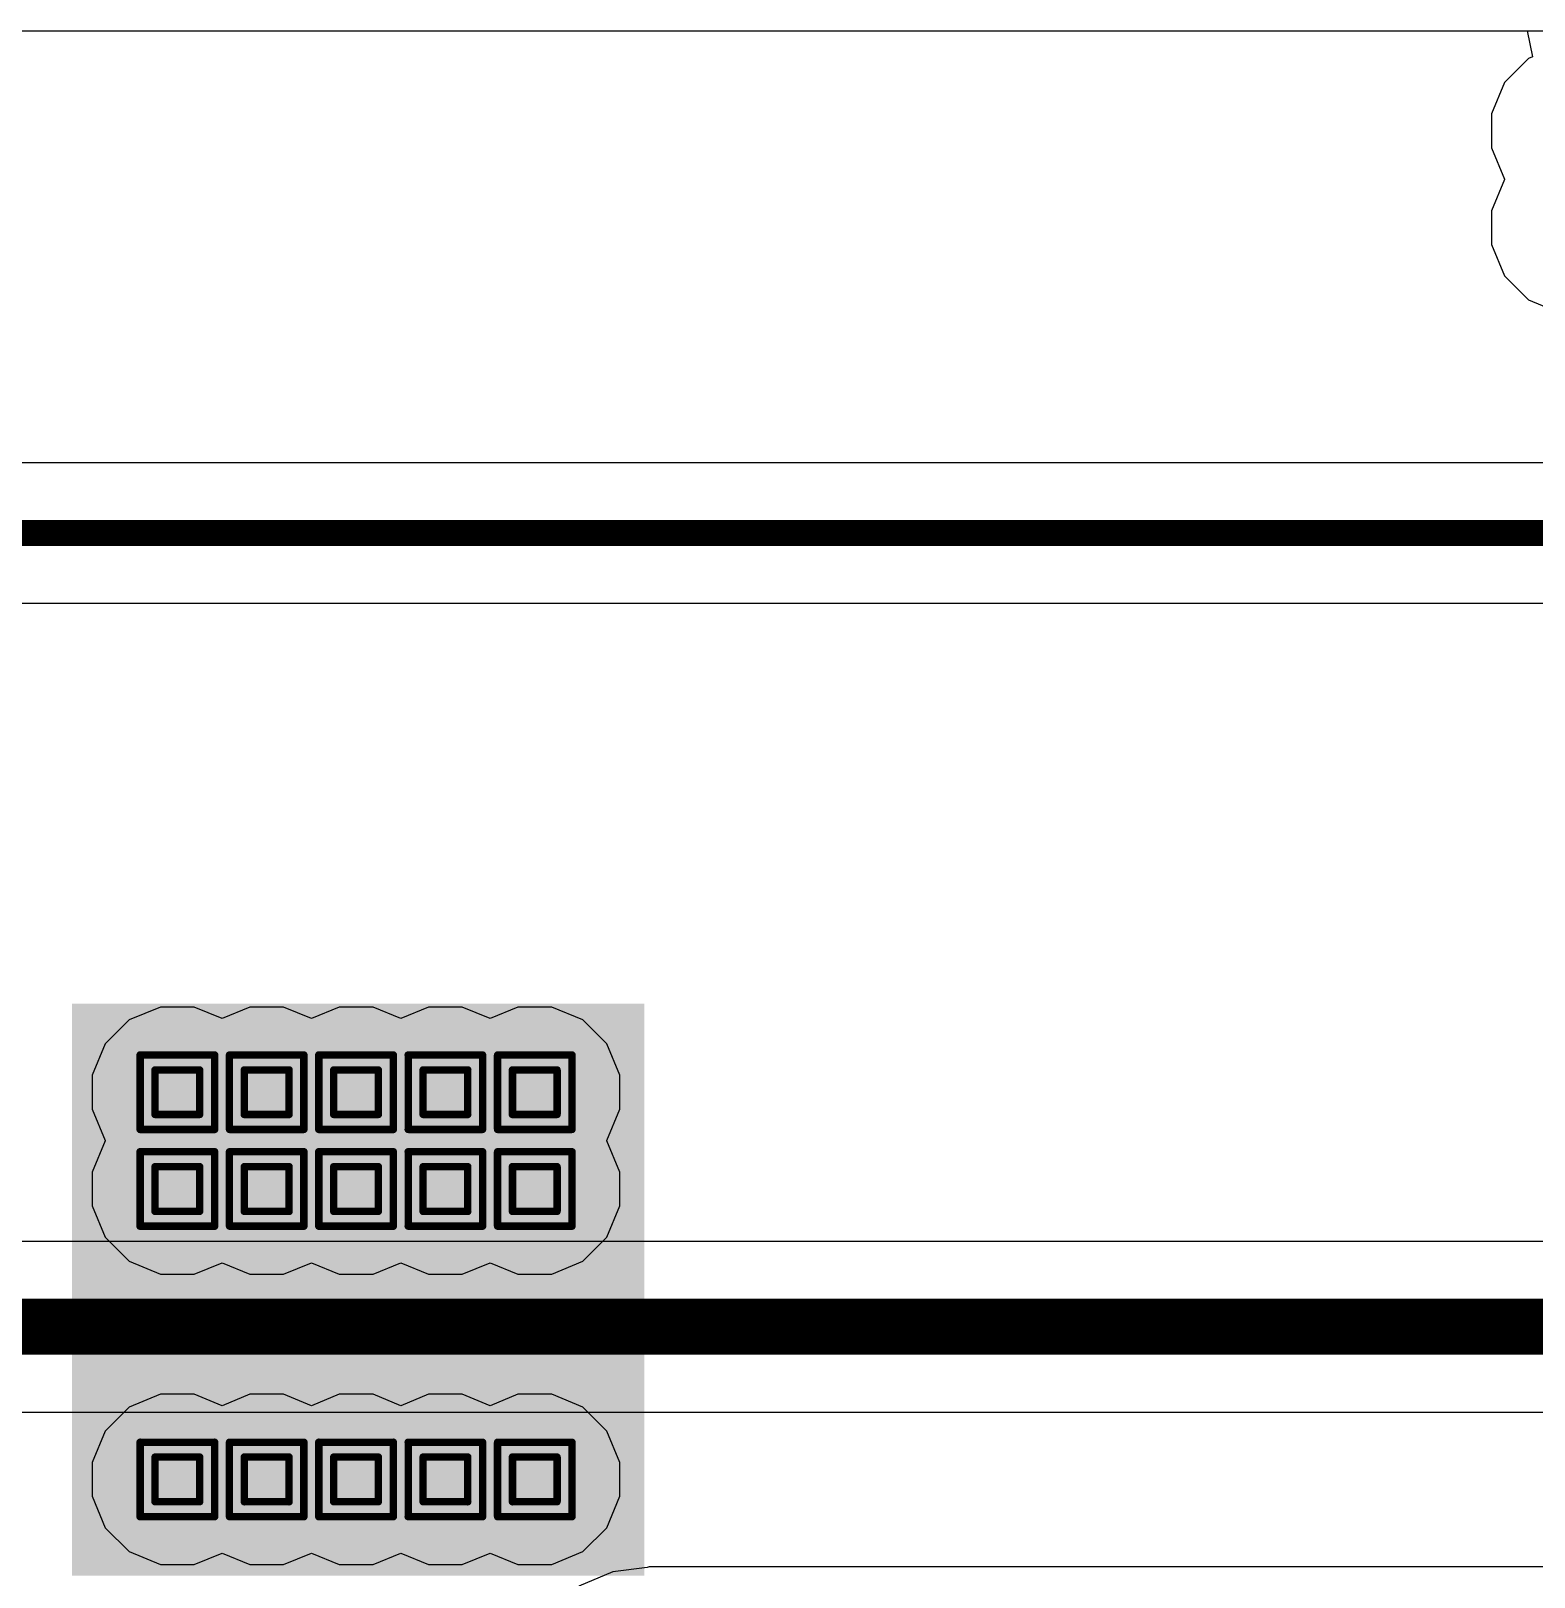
# Model space of a CAD drawing. Header units: inches. Extents: x -18 to 5357, y -8 to 5291.
# Drawn here: x 17.42 to 27.67, y 65.06 to 75.61 of the extents above; entities that cross this region are included whole.
import ezdxf

# ---------------------------------------------------------------- set-up
doc = ezdxf.new("R2010")
doc.units = ezdxf.units.IN
for name, color, linetype in [('Bottom Layer', 5, 'Continuous'), ('Drill Drawing', 1, 'Continuous'), ('Ground', 16, 'Continuous'), ('Power', 76, 'Continuous'), ('Top Layer', 1, 'Continuous'), ('Top Paste', 8, 'Continuous'), ('Top Solder', 216, 'Continuous'), ('Via Holes', 16, 'Continuous')]:
    doc.layers.add(name, color=color, linetype=linetype)

# ---------------------------------------------------------------- blocks, each defined once
blk = doc.blocks.new('41_SMD_M______19')
at = {"layer": 'Top Layer'}
blk.add_hatch(color=1, dxfattribs=at).paths.add_polyline_path([(-3.35, 3.11), (0.35, 3.11), (0.35, -0.59), (-3.35, -0.59)])
at = {"layer": 'Top Paste'}
blk.add_hatch(color=8, dxfattribs=at).paths.add_polyline_path([(-3.35, 3.11), (0.35, 3.11), (0.35, -0.59), (-3.35, -0.59)])
at = {"layer": 'Top Solder'}
blk.add_hatch(color=216, dxfattribs=at).paths.add_polyline_path([(-3.452, 3.212), (0.452, 3.212), (0.452, -0.692), (-3.452, -0.692)])

msp = doc.modelspace()

# ---------------------------------------------------------------- hatches: boundary and pattern name
at = {"layer": 'Bottom Layer'}
h = msp.add_hatch(color=5, dxfattribs=at)
edge = h.paths.add_edge_path()
edge.add_arc((18.419, 68.371), 0.2, 0, 360)
h = msp.add_hatch(color=5, dxfattribs=at)
edge = h.paths.add_edge_path()
edge.add_arc((19.028, 68.371), 0.2, 0, 360)
h = msp.add_hatch(color=5, dxfattribs=at)
edge = h.paths.add_edge_path()
edge.add_arc((19.638, 68.371), 0.2, 0, 360)
h = msp.add_hatch(color=5, dxfattribs=at)
edge = h.paths.add_edge_path()
edge.add_arc((20.248, 68.371), 0.2, 0, 360)
h = msp.add_hatch(color=5, dxfattribs=at)
edge = h.paths.add_edge_path()
edge.add_arc((20.857, 68.371), 0.2, 0, 360)
h = msp.add_hatch(color=5, dxfattribs=at)
edge = h.paths.add_edge_path()
edge.add_arc((18.419, 67.711), 0.2, 0, 360)
h = msp.add_hatch(color=5, dxfattribs=at)
edge = h.paths.add_edge_path()
edge.add_arc((19.028, 67.711), 0.2, 0, 360)
h = msp.add_hatch(color=5, dxfattribs=at)
edge = h.paths.add_edge_path()
edge.add_arc((19.638, 67.711), 0.2, 0, 360)
h = msp.add_hatch(color=5, dxfattribs=at)
edge = h.paths.add_edge_path()
edge.add_arc((20.248, 67.711), 0.2, 0, 360)
h = msp.add_hatch(color=5, dxfattribs=at)
edge = h.paths.add_edge_path()
edge.add_arc((20.857, 67.711), 0.2, 0, 360)
h = msp.add_hatch(color=5, dxfattribs=at)
edge = h.paths.add_edge_path()
edge.add_arc((18.419, 65.729), 0.2, 0, 360)
h = msp.add_hatch(color=5, dxfattribs=at)
edge = h.paths.add_edge_path()
edge.add_arc((19.028, 65.729), 0.2, 0, 360)
h = msp.add_hatch(color=5, dxfattribs=at)
edge = h.paths.add_edge_path()
edge.add_arc((19.638, 65.729), 0.2, 0, 360)
h = msp.add_hatch(color=5, dxfattribs=at)
edge = h.paths.add_edge_path()
edge.add_arc((20.248, 65.729), 0.2, 0, 360)
h = msp.add_hatch(color=5, dxfattribs=at)
edge = h.paths.add_edge_path()
edge.add_arc((20.857, 65.729), 0.2, 0, 360)
at = {"layer": 'Ground'}
h = msp.add_hatch(color=16, dxfattribs=at)
edge = h.paths.add_edge_path()
edge.add_arc((18.419, 68.371), 0.2, 0, 360)
h = msp.add_hatch(color=16, dxfattribs=at)
edge = h.paths.add_edge_path()
edge.add_arc((19.028, 68.371), 0.2, 0, 360)
h = msp.add_hatch(color=16, dxfattribs=at)
edge = h.paths.add_edge_path()
edge.add_arc((19.638, 68.371), 0.2, 0, 360)
h = msp.add_hatch(color=16, dxfattribs=at)
edge = h.paths.add_edge_path()
edge.add_arc((20.248, 68.371), 0.2, 0, 360)
h = msp.add_hatch(color=16, dxfattribs=at)
edge = h.paths.add_edge_path()
edge.add_arc((20.857, 68.371), 0.2, 0, 360)
h = msp.add_hatch(color=16, dxfattribs=at)
edge = h.paths.add_edge_path()
edge.add_arc((18.419, 67.711), 0.2, 0, 360)
h = msp.add_hatch(color=16, dxfattribs=at)
edge = h.paths.add_edge_path()
edge.add_arc((19.028, 67.711), 0.2, 0, 360)
h = msp.add_hatch(color=16, dxfattribs=at)
edge = h.paths.add_edge_path()
edge.add_arc((19.638, 67.711), 0.2, 0, 360)
h = msp.add_hatch(color=16, dxfattribs=at)
edge = h.paths.add_edge_path()
edge.add_arc((20.248, 67.711), 0.2, 0, 360)
h = msp.add_hatch(color=16, dxfattribs=at)
edge = h.paths.add_edge_path()
edge.add_arc((20.857, 67.711), 0.2, 0, 360)
h = msp.add_hatch(color=16, dxfattribs=at)
edge = h.paths.add_edge_path()
edge.add_arc((18.419, 65.729), 0.2, 0, 360)
h = msp.add_hatch(color=16, dxfattribs=at)
edge = h.paths.add_edge_path()
edge.add_arc((19.028, 65.729), 0.2, 0, 360)
h = msp.add_hatch(color=16, dxfattribs=at)
edge = h.paths.add_edge_path()
edge.add_arc((19.638, 65.729), 0.2, 0, 360)
h = msp.add_hatch(color=16, dxfattribs=at)
edge = h.paths.add_edge_path()
edge.add_arc((20.248, 65.729), 0.2, 0, 360)
h = msp.add_hatch(color=16, dxfattribs=at)
edge = h.paths.add_edge_path()
edge.add_arc((20.857, 65.729), 0.2, 0, 360)
at = {"layer": 'Power'}
h = msp.add_hatch(color=76, dxfattribs=at)
edge = h.paths.add_edge_path()
edge.add_arc((18.419, 68.371), 0.2, 0, 360)
h = msp.add_hatch(color=76, dxfattribs=at)
edge = h.paths.add_edge_path()
edge.add_arc((19.028, 68.371), 0.2, 0, 360)
h = msp.add_hatch(color=76, dxfattribs=at)
edge = h.paths.add_edge_path()
edge.add_arc((19.638, 68.371), 0.2, 0, 360)
h = msp.add_hatch(color=76, dxfattribs=at)
edge = h.paths.add_edge_path()
edge.add_arc((20.248, 68.371), 0.2, 0, 360)
h = msp.add_hatch(color=76, dxfattribs=at)
edge = h.paths.add_edge_path()
edge.add_arc((20.857, 68.371), 0.2, 0, 360)
h = msp.add_hatch(color=76, dxfattribs=at)
edge = h.paths.add_edge_path()
edge.add_arc((18.419, 67.711), 0.2, 0, 360)
h = msp.add_hatch(color=76, dxfattribs=at)
edge = h.paths.add_edge_path()
edge.add_arc((19.028, 67.711), 0.2, 0, 360)
h = msp.add_hatch(color=76, dxfattribs=at)
edge = h.paths.add_edge_path()
edge.add_arc((19.638, 67.711), 0.2, 0, 360)
h = msp.add_hatch(color=76, dxfattribs=at)
edge = h.paths.add_edge_path()
edge.add_arc((20.248, 67.711), 0.2, 0, 360)
h = msp.add_hatch(color=76, dxfattribs=at)
edge = h.paths.add_edge_path()
edge.add_arc((20.857, 67.711), 0.2, 0, 360)
h = msp.add_hatch(color=76, dxfattribs=at)
edge = h.paths.add_edge_path()
edge.add_arc((18.419, 65.729), 0.2, 0, 360)
h = msp.add_hatch(color=76, dxfattribs=at)
edge = h.paths.add_edge_path()
edge.add_arc((19.028, 65.729), 0.2, 0, 360)
h = msp.add_hatch(color=76, dxfattribs=at)
edge = h.paths.add_edge_path()
edge.add_arc((19.638, 65.729), 0.2, 0, 360)
h = msp.add_hatch(color=76, dxfattribs=at)
edge = h.paths.add_edge_path()
edge.add_arc((20.248, 65.729), 0.2, 0, 360)
h = msp.add_hatch(color=76, dxfattribs=at)
edge = h.paths.add_edge_path()
edge.add_arc((20.857, 65.729), 0.2, 0, 360)
at = {"layer": 'Top Layer'}
h = msp.add_hatch(color=1, dxfattribs=at)
edge = h.paths.add_edge_path()
edge.add_arc((18.419, 68.371), 0.2, 0, 360)
h = msp.add_hatch(color=1, dxfattribs=at)
edge = h.paths.add_edge_path()
edge.add_arc((19.028, 68.371), 0.2, 0, 360)
h = msp.add_hatch(color=1, dxfattribs=at)
edge = h.paths.add_edge_path()
edge.add_arc((19.638, 68.371), 0.2, 0, 360)
h = msp.add_hatch(color=1, dxfattribs=at)
edge = h.paths.add_edge_path()
edge.add_arc((20.248, 68.371), 0.2, 0, 360)
h = msp.add_hatch(color=1, dxfattribs=at)
edge = h.paths.add_edge_path()
edge.add_arc((20.857, 68.371), 0.2, 0, 360)
h = msp.add_hatch(color=1, dxfattribs=at)
edge = h.paths.add_edge_path()
edge.add_arc((18.419, 67.711), 0.2, 0, 360)
h = msp.add_hatch(color=1, dxfattribs=at)
edge = h.paths.add_edge_path()
edge.add_arc((19.028, 67.711), 0.2, 0, 360)
h = msp.add_hatch(color=1, dxfattribs=at)
edge = h.paths.add_edge_path()
edge.add_arc((19.638, 67.711), 0.2, 0, 360)
h = msp.add_hatch(color=1, dxfattribs=at)
edge = h.paths.add_edge_path()
edge.add_arc((20.248, 67.711), 0.2, 0, 360)
h = msp.add_hatch(color=1, dxfattribs=at)
edge = h.paths.add_edge_path()
edge.add_arc((20.857, 67.711), 0.2, 0, 360)
h = msp.add_hatch(color=1, dxfattribs=at)
edge = h.paths.add_edge_path()
edge.add_arc((18.419, 65.729), 0.2, 0, 360)
h = msp.add_hatch(color=1, dxfattribs=at)
edge = h.paths.add_edge_path()
edge.add_arc((19.028, 65.729), 0.2, 0, 360)
h = msp.add_hatch(color=1, dxfattribs=at)
edge = h.paths.add_edge_path()
edge.add_arc((19.638, 65.729), 0.2, 0, 360)
h = msp.add_hatch(color=1, dxfattribs=at)
edge = h.paths.add_edge_path()
edge.add_arc((20.248, 65.729), 0.2, 0, 360)
h = msp.add_hatch(color=1, dxfattribs=at)
edge = h.paths.add_edge_path()
edge.add_arc((20.857, 65.729), 0.2, 0, 360)
at = {"layer": 'Via Holes'}
h = msp.add_hatch(color=7, dxfattribs=at)
edge = h.paths.add_edge_path()
edge.add_arc((18.419, 68.371), 0.1, 0, 360)
h = msp.add_hatch(color=7, dxfattribs=at)
edge = h.paths.add_edge_path()
edge.add_arc((19.028, 68.371), 0.1, 0, 360)
h = msp.add_hatch(color=7, dxfattribs=at)
edge = h.paths.add_edge_path()
edge.add_arc((19.638, 68.371), 0.1, 0, 360)
h = msp.add_hatch(color=7, dxfattribs=at)
edge = h.paths.add_edge_path()
edge.add_arc((20.248, 68.371), 0.1, 0, 360)
h = msp.add_hatch(color=7, dxfattribs=at)
edge = h.paths.add_edge_path()
edge.add_arc((20.857, 68.371), 0.1, 0, 360)
h = msp.add_hatch(color=7, dxfattribs=at)
edge = h.paths.add_edge_path()
edge.add_arc((18.419, 67.711), 0.1, 0, 360)
h = msp.add_hatch(color=7, dxfattribs=at)
edge = h.paths.add_edge_path()
edge.add_arc((19.028, 67.711), 0.1, 0, 360)
h = msp.add_hatch(color=7, dxfattribs=at)
edge = h.paths.add_edge_path()
edge.add_arc((19.638, 67.711), 0.1, 0, 360)
h = msp.add_hatch(color=7, dxfattribs=at)
edge = h.paths.add_edge_path()
edge.add_arc((20.248, 67.711), 0.1, 0, 360)
h = msp.add_hatch(color=7, dxfattribs=at)
edge = h.paths.add_edge_path()
edge.add_arc((20.857, 67.711), 0.1, 0, 360)
h = msp.add_hatch(color=7, dxfattribs=at)
edge = h.paths.add_edge_path()
edge.add_arc((18.419, 65.729), 0.1, 0, 360)
h = msp.add_hatch(color=7, dxfattribs=at)
edge = h.paths.add_edge_path()
edge.add_arc((19.028, 65.729), 0.1, 0, 360)
h = msp.add_hatch(color=7, dxfattribs=at)
edge = h.paths.add_edge_path()
edge.add_arc((19.638, 65.729), 0.1, 0, 360)
h = msp.add_hatch(color=7, dxfattribs=at)
edge = h.paths.add_edge_path()
edge.add_arc((20.248, 65.729), 0.1, 0, 360)
h = msp.add_hatch(color=7, dxfattribs=at)
edge = h.paths.add_edge_path()
edge.add_arc((20.857, 65.729), 0.1, 0, 360)

# ---------------------------------------------------------------- linework, layer by layer
at = {"layer": 'Bottom Layer'}
for p, q in [((-1.672, 75.612), (43.672, 75.612)), ((33.709, 72.666), (13.906, 72.666)), ((13.906, 71.708), (33.709, 71.708)), ((33.572, 67.353), (2.201, 67.353)), ((2.201, 66.188), (42.624, 66.188)), ((21.39, 65.098), (21.159, 65.002)), ((21.623, 65.129), (21.39, 65.098)), ((21.638, 65.132), (21.623, 65.129)), ((41.332, 65.132), (21.638, 65.132))]:
    msp.add_line(p, q, dxfattribs=at)
for points in [[(13.564, 72.187, 0.178, 0.178, 0), (33.709, 72.187, 0.178, 0.178, 0)], [(2.201, 66.771, 0.381, 0.381, 0), (42.624, 66.771, 0.381, 0.381, 0)]]:
    msp.add_lwpolyline(points, format="xyseb", dxfattribs=at)
at = {"layer": 'Drill Drawing'}
for points in [[(18.165, 68.625, 0.0508, 0.0508, 0), (18.673, 68.625, 0.0508, 0.0508, 0)], [(18.165, 68.117, 0.0508, 0.0508, 0), (18.165, 68.625, 0.0508, 0.0508, 0)], [(18.673, 68.117, 0.0508, 0.0508, 0), (18.673, 68.625, 0.0508, 0.0508, 0)], [(18.774, 68.625, 0.0508, 0.0508, 0), (19.282, 68.625, 0.0508, 0.0508, 0)], [(18.774, 68.117, 0.0508, 0.0508, 0), (18.774, 68.625, 0.0508, 0.0508, 0)], [(19.282, 68.117, 0.0508, 0.0508, 0), (19.282, 68.625, 0.0508, 0.0508, 0)], [(19.384, 68.625, 0.0508, 0.0508, 0), (19.892, 68.625, 0.0508, 0.0508, 0)], [(19.384, 68.117, 0.0508, 0.0508, 0), (19.384, 68.625, 0.0508, 0.0508, 0)], [(19.892, 68.117, 0.0508, 0.0508, 0), (19.892, 68.625, 0.0508, 0.0508, 0)], [(19.994, 68.625, 0.0508, 0.0508, 0), (20.502, 68.625, 0.0508, 0.0508, 0)], [(19.994, 68.117, 0.0508, 0.0508, 0), (19.994, 68.625, 0.0508, 0.0508, 0)], [(20.502, 68.117, 0.0508, 0.0508, 0), (20.502, 68.625, 0.0508, 0.0508, 0)], [(20.603, 68.625, 0.0508, 0.0508, 0), (21.111, 68.625, 0.0508, 0.0508, 0)], [(20.603, 68.117, 0.0508, 0.0508, 0), (20.603, 68.625, 0.0508, 0.0508, 0)], [(21.111, 68.117, 0.0508, 0.0508, 0), (21.111, 68.625, 0.0508, 0.0508, 0)], [(18.266, 68.523, 0.0508, 0.0508, 0), (18.571, 68.523, 0.0508, 0.0508, 0)], [(18.266, 68.219, 0.0508, 0.0508, 0), (18.266, 68.523, 0.0508, 0.0508, 0)], [(18.571, 68.219, 0.0508, 0.0508, 0), (18.571, 68.523, 0.0508, 0.0508, 0)], [(18.876, 68.523, 0.0508, 0.0508, 0), (19.181, 68.523, 0.0508, 0.0508, 0)], [(18.876, 68.219, 0.0508, 0.0508, 0), (18.876, 68.523, 0.0508, 0.0508, 0)], [(19.181, 68.219, 0.0508, 0.0508, 0), (19.181, 68.523, 0.0508, 0.0508, 0)], [(19.486, 68.523, 0.0508, 0.0508, 0), (19.79, 68.523, 0.0508, 0.0508, 0)], [(19.486, 68.219, 0.0508, 0.0508, 0), (19.486, 68.523, 0.0508, 0.0508, 0)], [(19.79, 68.219, 0.0508, 0.0508, 0), (19.79, 68.523, 0.0508, 0.0508, 0)], [(20.095, 68.523, 0.0508, 0.0508, 0), (20.4, 68.523, 0.0508, 0.0508, 0)], [(20.095, 68.219, 0.0508, 0.0508, 0), (20.095, 68.523, 0.0508, 0.0508, 0)], [(20.4, 68.219, 0.0508, 0.0508, 0), (20.4, 68.523, 0.0508, 0.0508, 0)], [(20.705, 68.523, 0.0508, 0.0508, 0), (21.01, 68.523, 0.0508, 0.0508, 0)], [(20.705, 68.219, 0.0508, 0.0508, 0), (20.705, 68.523, 0.0508, 0.0508, 0)], [(21.01, 68.219, 0.0508, 0.0508, 0), (21.01, 68.523, 0.0508, 0.0508, 0)], [(18.266, 68.219, 0.0508, 0.0508, 0), (18.571, 68.219, 0.0508, 0.0508, 0)], [(18.876, 68.219, 0.0508, 0.0508, 0), (19.181, 68.219, 0.0508, 0.0508, 0)], [(19.486, 68.219, 0.0508, 0.0508, 0), (19.79, 68.219, 0.0508, 0.0508, 0)], [(20.095, 68.219, 0.0508, 0.0508, 0), (20.4, 68.219, 0.0508, 0.0508, 0)], [(20.705, 68.219, 0.0508, 0.0508, 0), (21.01, 68.219, 0.0508, 0.0508, 0)], [(18.165, 68.117, 0.0508, 0.0508, 0), (18.673, 68.117, 0.0508, 0.0508, 0)], [(18.774, 68.117, 0.0508, 0.0508, 0), (19.282, 68.117, 0.0508, 0.0508, 0)], [(19.384, 68.117, 0.0508, 0.0508, 0), (19.892, 68.117, 0.0508, 0.0508, 0)], [(19.994, 68.117, 0.0508, 0.0508, 0), (20.502, 68.117, 0.0508, 0.0508, 0)], [(20.603, 68.117, 0.0508, 0.0508, 0), (21.111, 68.117, 0.0508, 0.0508, 0)], [(18.165, 67.965, 0.0508, 0.0508, 0), (18.673, 67.965, 0.0508, 0.0508, 0)], [(18.165, 67.457, 0.0508, 0.0508, 0), (18.165, 67.965, 0.0508, 0.0508, 0)], [(18.673, 67.457, 0.0508, 0.0508, 0), (18.673, 67.965, 0.0508, 0.0508, 0)], [(18.774, 67.965, 0.0508, 0.0508, 0), (19.282, 67.965, 0.0508, 0.0508, 0)], [(18.774, 67.457, 0.0508, 0.0508, 0), (18.774, 67.965, 0.0508, 0.0508, 0)], [(19.282, 67.457, 0.0508, 0.0508, 0), (19.282, 67.965, 0.0508, 0.0508, 0)], [(19.384, 67.965, 0.0508, 0.0508, 0), (19.892, 67.965, 0.0508, 0.0508, 0)], [(19.384, 67.457, 0.0508, 0.0508, 0), (19.384, 67.965, 0.0508, 0.0508, 0)], [(19.892, 67.457, 0.0508, 0.0508, 0), (19.892, 67.965, 0.0508, 0.0508, 0)], [(19.994, 67.965, 0.0508, 0.0508, 0), (20.502, 67.965, 0.0508, 0.0508, 0)], [(19.994, 67.457, 0.0508, 0.0508, 0), (19.994, 67.965, 0.0508, 0.0508, 0)], [(20.502, 67.457, 0.0508, 0.0508, 0), (20.502, 67.965, 0.0508, 0.0508, 0)], [(20.603, 67.965, 0.0508, 0.0508, 0), (21.111, 67.965, 0.0508, 0.0508, 0)], [(20.603, 67.457, 0.0508, 0.0508, 0), (20.603, 67.965, 0.0508, 0.0508, 0)], [(21.111, 67.457, 0.0508, 0.0508, 0), (21.111, 67.965, 0.0508, 0.0508, 0)], [(18.266, 67.863, 0.0508, 0.0508, 0), (18.571, 67.863, 0.0508, 0.0508, 0)], [(18.266, 67.558, 0.0508, 0.0508, 0), (18.266, 67.863, 0.0508, 0.0508, 0)], [(18.571, 67.558, 0.0508, 0.0508, 0), (18.571, 67.863, 0.0508, 0.0508, 0)], [(18.876, 67.863, 0.0508, 0.0508, 0), (19.181, 67.863, 0.0508, 0.0508, 0)], [(18.876, 67.558, 0.0508, 0.0508, 0), (18.876, 67.863, 0.0508, 0.0508, 0)], [(19.181, 67.558, 0.0508, 0.0508, 0), (19.181, 67.863, 0.0508, 0.0508, 0)], [(19.486, 67.863, 0.0508, 0.0508, 0), (19.79, 67.863, 0.0508, 0.0508, 0)], [(19.486, 67.558, 0.0508, 0.0508, 0), (19.486, 67.863, 0.0508, 0.0508, 0)], [(19.79, 67.558, 0.0508, 0.0508, 0), (19.79, 67.863, 0.0508, 0.0508, 0)], [(20.095, 67.863, 0.0508, 0.0508, 0), (20.4, 67.863, 0.0508, 0.0508, 0)], [(20.095, 67.558, 0.0508, 0.0508, 0), (20.095, 67.863, 0.0508, 0.0508, 0)], [(20.4, 67.558, 0.0508, 0.0508, 0), (20.4, 67.863, 0.0508, 0.0508, 0)], [(20.705, 67.863, 0.0508, 0.0508, 0), (21.01, 67.863, 0.0508, 0.0508, 0)], [(20.705, 67.558, 0.0508, 0.0508, 0), (20.705, 67.863, 0.0508, 0.0508, 0)], [(21.01, 67.558, 0.0508, 0.0508, 0), (21.01, 67.863, 0.0508, 0.0508, 0)], [(18.266, 67.558, 0.0508, 0.0508, 0), (18.571, 67.558, 0.0508, 0.0508, 0)], [(18.876, 67.558, 0.0508, 0.0508, 0), (19.181, 67.558, 0.0508, 0.0508, 0)], [(19.486, 67.558, 0.0508, 0.0508, 0), (19.79, 67.558, 0.0508, 0.0508, 0)], [(20.095, 67.558, 0.0508, 0.0508, 0), (20.4, 67.558, 0.0508, 0.0508, 0)], [(20.705, 67.558, 0.0508, 0.0508, 0), (21.01, 67.558, 0.0508, 0.0508, 0)], [(18.165, 67.457, 0.0508, 0.0508, 0), (18.673, 67.457, 0.0508, 0.0508, 0)], [(18.774, 67.457, 0.0508, 0.0508, 0), (19.282, 67.457, 0.0508, 0.0508, 0)], [(19.384, 67.457, 0.0508, 0.0508, 0), (19.892, 67.457, 0.0508, 0.0508, 0)], [(19.994, 67.457, 0.0508, 0.0508, 0), (20.502, 67.457, 0.0508, 0.0508, 0)], [(20.603, 67.457, 0.0508, 0.0508, 0), (21.111, 67.457, 0.0508, 0.0508, 0)], [(18.165, 65.983, 0.0508, 0.0508, 0), (18.673, 65.983, 0.0508, 0.0508, 0)], [(18.165, 65.475, 0.0508, 0.0508, 0), (18.165, 65.983, 0.0508, 0.0508, 0)], [(18.673, 65.475, 0.0508, 0.0508, 0), (18.673, 65.983, 0.0508, 0.0508, 0)], [(18.774, 65.983, 0.0508, 0.0508, 0), (19.282, 65.983, 0.0508, 0.0508, 0)], [(18.774, 65.475, 0.0508, 0.0508, 0), (18.774, 65.983, 0.0508, 0.0508, 0)], [(19.282, 65.475, 0.0508, 0.0508, 0), (19.282, 65.983, 0.0508, 0.0508, 0)], [(19.384, 65.983, 0.0508, 0.0508, 0), (19.892, 65.983, 0.0508, 0.0508, 0)], [(19.384, 65.475, 0.0508, 0.0508, 0), (19.384, 65.983, 0.0508, 0.0508, 0)], [(19.892, 65.475, 0.0508, 0.0508, 0), (19.892, 65.983, 0.0508, 0.0508, 0)], [(19.994, 65.983, 0.0508, 0.0508, 0), (20.502, 65.983, 0.0508, 0.0508, 0)], [(19.994, 65.475, 0.0508, 0.0508, 0), (19.994, 65.983, 0.0508, 0.0508, 0)], [(20.502, 65.475, 0.0508, 0.0508, 0), (20.502, 65.983, 0.0508, 0.0508, 0)], [(20.603, 65.983, 0.0508, 0.0508, 0), (21.111, 65.983, 0.0508, 0.0508, 0)], [(20.603, 65.475, 0.0508, 0.0508, 0), (20.603, 65.983, 0.0508, 0.0508, 0)], [(21.111, 65.475, 0.0508, 0.0508, 0), (21.111, 65.983, 0.0508, 0.0508, 0)], [(18.266, 65.882, 0.0508, 0.0508, 0), (18.571, 65.882, 0.0508, 0.0508, 0)], [(18.266, 65.577, 0.0508, 0.0508, 0), (18.266, 65.882, 0.0508, 0.0508, 0)], [(18.571, 65.577, 0.0508, 0.0508, 0), (18.571, 65.882, 0.0508, 0.0508, 0)], [(18.876, 65.882, 0.0508, 0.0508, 0), (19.181, 65.882, 0.0508, 0.0508, 0)], [(18.876, 65.577, 0.0508, 0.0508, 0), (18.876, 65.882, 0.0508, 0.0508, 0)], [(19.181, 65.577, 0.0508, 0.0508, 0), (19.181, 65.882, 0.0508, 0.0508, 0)], [(19.486, 65.882, 0.0508, 0.0508, 0), (19.79, 65.882, 0.0508, 0.0508, 0)], [(19.486, 65.577, 0.0508, 0.0508, 0), (19.486, 65.882, 0.0508, 0.0508, 0)], [(19.79, 65.577, 0.0508, 0.0508, 0), (19.79, 65.882, 0.0508, 0.0508, 0)], [(20.095, 65.882, 0.0508, 0.0508, 0), (20.4, 65.882, 0.0508, 0.0508, 0)], [(20.095, 65.577, 0.0508, 0.0508, 0), (20.095, 65.882, 0.0508, 0.0508, 0)], [(20.4, 65.577, 0.0508, 0.0508, 0), (20.4, 65.882, 0.0508, 0.0508, 0)], [(20.705, 65.882, 0.0508, 0.0508, 0), (21.01, 65.882, 0.0508, 0.0508, 0)], [(20.705, 65.577, 0.0508, 0.0508, 0), (20.705, 65.882, 0.0508, 0.0508, 0)], [(21.01, 65.577, 0.0508, 0.0508, 0), (21.01, 65.882, 0.0508, 0.0508, 0)], [(18.266, 65.577, 0.0508, 0.0508, 0), (18.571, 65.577, 0.0508, 0.0508, 0)], [(18.876, 65.577, 0.0508, 0.0508, 0), (19.181, 65.577, 0.0508, 0.0508, 0)], [(19.486, 65.577, 0.0508, 0.0508, 0), (19.79, 65.577, 0.0508, 0.0508, 0)], [(20.095, 65.577, 0.0508, 0.0508, 0), (20.4, 65.577, 0.0508, 0.0508, 0)], [(20.705, 65.577, 0.0508, 0.0508, 0), (21.01, 65.577, 0.0508, 0.0508, 0)], [(18.165, 65.475, 0.0508, 0.0508, 0), (18.673, 65.475, 0.0508, 0.0508, 0)], [(18.774, 65.475, 0.0508, 0.0508, 0), (19.282, 65.475, 0.0508, 0.0508, 0)], [(19.384, 65.475, 0.0508, 0.0508, 0), (19.892, 65.475, 0.0508, 0.0508, 0)], [(19.994, 65.475, 0.0508, 0.0508, 0), (20.502, 65.475, 0.0508, 0.0508, 0)], [(20.603, 65.475, 0.0508, 0.0508, 0), (21.111, 65.475, 0.0508, 0.0508, 0)]]:
    msp.add_lwpolyline(points, format="xyseb", dxfattribs=at)
for points in [[(18.152, 68.625, 0.0254, 0.0254, 1), (18.178, 68.625, 0.0254, 0.0254, 1)], [(18.152, 68.625, 0.0254, 0.0254, 1), (18.178, 68.625, 0.0254, 0.0254, 1)], [(18.66, 68.625, 0.0254, 0.0254, 1), (18.686, 68.625, 0.0254, 0.0254, 1)], [(18.66, 68.625, 0.0254, 0.0254, 1), (18.686, 68.625, 0.0254, 0.0254, 1)], [(18.762, 68.625, 0.0254, 0.0254, 1), (18.787, 68.625, 0.0254, 0.0254, 1)], [(18.762, 68.625, 0.0254, 0.0254, 1), (18.787, 68.625, 0.0254, 0.0254, 1)], [(19.27, 68.625, 0.0254, 0.0254, 1), (19.295, 68.625, 0.0254, 0.0254, 1)], [(19.27, 68.625, 0.0254, 0.0254, 1), (19.295, 68.625, 0.0254, 0.0254, 1)], [(19.371, 68.625, 0.0254, 0.0254, 1), (19.397, 68.625, 0.0254, 0.0254, 1)], [(19.371, 68.625, 0.0254, 0.0254, 1), (19.397, 68.625, 0.0254, 0.0254, 1)], [(19.879, 68.625, 0.0254, 0.0254, 1), (19.905, 68.625, 0.0254, 0.0254, 1)], [(19.879, 68.625, 0.0254, 0.0254, 1), (19.905, 68.625, 0.0254, 0.0254, 1)], [(19.981, 68.625, 0.0254, 0.0254, 1), (20.006, 68.625, 0.0254, 0.0254, 1)], [(19.981, 68.625, 0.0254, 0.0254, 1), (20.006, 68.625, 0.0254, 0.0254, 1)], [(20.489, 68.625, 0.0254, 0.0254, 1), (20.514, 68.625, 0.0254, 0.0254, 1)], [(20.489, 68.625, 0.0254, 0.0254, 1), (20.514, 68.625, 0.0254, 0.0254, 1)], [(20.591, 68.625, 0.0254, 0.0254, 1), (20.616, 68.625, 0.0254, 0.0254, 1)], [(20.591, 68.625, 0.0254, 0.0254, 1), (20.616, 68.625, 0.0254, 0.0254, 1)], [(21.099, 68.625, 0.0254, 0.0254, 1), (21.124, 68.625, 0.0254, 0.0254, 1)], [(21.099, 68.625, 0.0254, 0.0254, 1), (21.124, 68.625, 0.0254, 0.0254, 1)], [(18.254, 68.523, 0.0254, 0.0254, 1), (18.279, 68.523, 0.0254, 0.0254, 1)], [(18.254, 68.523, 0.0254, 0.0254, 1), (18.279, 68.523, 0.0254, 0.0254, 1)], [(18.559, 68.523, 0.0254, 0.0254, 1), (18.584, 68.523, 0.0254, 0.0254, 1)], [(18.559, 68.523, 0.0254, 0.0254, 1), (18.584, 68.523, 0.0254, 0.0254, 1)], [(18.863, 68.523, 0.0254, 0.0254, 1), (18.889, 68.523, 0.0254, 0.0254, 1)], [(18.863, 68.523, 0.0254, 0.0254, 1), (18.889, 68.523, 0.0254, 0.0254, 1)], [(19.168, 68.523, 0.0254, 0.0254, 1), (19.194, 68.523, 0.0254, 0.0254, 1)], [(19.168, 68.523, 0.0254, 0.0254, 1), (19.194, 68.523, 0.0254, 0.0254, 1)], [(19.473, 68.523, 0.0254, 0.0254, 1), (19.498, 68.523, 0.0254, 0.0254, 1)], [(19.473, 68.523, 0.0254, 0.0254, 1), (19.498, 68.523, 0.0254, 0.0254, 1)], [(19.778, 68.523, 0.0254, 0.0254, 1), (19.803, 68.523, 0.0254, 0.0254, 1)], [(19.778, 68.523, 0.0254, 0.0254, 1), (19.803, 68.523, 0.0254, 0.0254, 1)], [(20.083, 68.523, 0.0254, 0.0254, 1), (20.108, 68.523, 0.0254, 0.0254, 1)], [(20.083, 68.523, 0.0254, 0.0254, 1), (20.108, 68.523, 0.0254, 0.0254, 1)], [(20.387, 68.523, 0.0254, 0.0254, 1), (20.413, 68.523, 0.0254, 0.0254, 1)], [(20.387, 68.523, 0.0254, 0.0254, 1), (20.413, 68.523, 0.0254, 0.0254, 1)], [(20.692, 68.523, 0.0254, 0.0254, 1), (20.718, 68.523, 0.0254, 0.0254, 1)], [(20.692, 68.523, 0.0254, 0.0254, 1), (20.718, 68.523, 0.0254, 0.0254, 1)], [(20.997, 68.523, 0.0254, 0.0254, 1), (21.022, 68.523, 0.0254, 0.0254, 1)], [(20.997, 68.523, 0.0254, 0.0254, 1), (21.022, 68.523, 0.0254, 0.0254, 1)], [(18.254, 68.219, 0.0254, 0.0254, 1), (18.279, 68.219, 0.0254, 0.0254, 1)], [(18.254, 68.219, 0.0254, 0.0254, 1), (18.279, 68.219, 0.0254, 0.0254, 1)], [(18.559, 68.219, 0.0254, 0.0254, 1), (18.584, 68.219, 0.0254, 0.0254, 1)], [(18.559, 68.219, 0.0254, 0.0254, 1), (18.584, 68.219, 0.0254, 0.0254, 1)], [(18.863, 68.219, 0.0254, 0.0254, 1), (18.889, 68.219, 0.0254, 0.0254, 1)], [(18.863, 68.219, 0.0254, 0.0254, 1), (18.889, 68.219, 0.0254, 0.0254, 1)], [(19.168, 68.219, 0.0254, 0.0254, 1), (19.194, 68.219, 0.0254, 0.0254, 1)], [(19.168, 68.219, 0.0254, 0.0254, 1), (19.194, 68.219, 0.0254, 0.0254, 1)], [(19.473, 68.219, 0.0254, 0.0254, 1), (19.498, 68.219, 0.0254, 0.0254, 1)], [(19.473, 68.219, 0.0254, 0.0254, 1), (19.498, 68.219, 0.0254, 0.0254, 1)], [(19.778, 68.219, 0.0254, 0.0254, 1), (19.803, 68.219, 0.0254, 0.0254, 1)], [(19.778, 68.219, 0.0254, 0.0254, 1), (19.803, 68.219, 0.0254, 0.0254, 1)], [(20.083, 68.219, 0.0254, 0.0254, 1), (20.108, 68.219, 0.0254, 0.0254, 1)], [(20.083, 68.219, 0.0254, 0.0254, 1), (20.108, 68.219, 0.0254, 0.0254, 1)], [(20.387, 68.219, 0.0254, 0.0254, 1), (20.413, 68.219, 0.0254, 0.0254, 1)], [(20.387, 68.219, 0.0254, 0.0254, 1), (20.413, 68.219, 0.0254, 0.0254, 1)], [(20.692, 68.219, 0.0254, 0.0254, 1), (20.718, 68.219, 0.0254, 0.0254, 1)], [(20.692, 68.219, 0.0254, 0.0254, 1), (20.718, 68.219, 0.0254, 0.0254, 1)], [(20.997, 68.219, 0.0254, 0.0254, 1), (21.022, 68.219, 0.0254, 0.0254, 1)], [(20.997, 68.219, 0.0254, 0.0254, 1), (21.022, 68.219, 0.0254, 0.0254, 1)], [(18.152, 68.117, 0.0254, 0.0254, 1), (18.178, 68.117, 0.0254, 0.0254, 1)], [(18.152, 68.117, 0.0254, 0.0254, 1), (18.178, 68.117, 0.0254, 0.0254, 1)], [(18.66, 68.117, 0.0254, 0.0254, 1), (18.686, 68.117, 0.0254, 0.0254, 1)], [(18.66, 68.117, 0.0254, 0.0254, 1), (18.686, 68.117, 0.0254, 0.0254, 1)], [(18.762, 68.117, 0.0254, 0.0254, 1), (18.787, 68.117, 0.0254, 0.0254, 1)], [(18.762, 68.117, 0.0254, 0.0254, 1), (18.787, 68.117, 0.0254, 0.0254, 1)], [(19.27, 68.117, 0.0254, 0.0254, 1), (19.295, 68.117, 0.0254, 0.0254, 1)], [(19.27, 68.117, 0.0254, 0.0254, 1), (19.295, 68.117, 0.0254, 0.0254, 1)], [(19.371, 68.117, 0.0254, 0.0254, 1), (19.397, 68.117, 0.0254, 0.0254, 1)], [(19.371, 68.117, 0.0254, 0.0254, 1), (19.397, 68.117, 0.0254, 0.0254, 1)], [(19.879, 68.117, 0.0254, 0.0254, 1), (19.905, 68.117, 0.0254, 0.0254, 1)], [(19.879, 68.117, 0.0254, 0.0254, 1), (19.905, 68.117, 0.0254, 0.0254, 1)], [(19.981, 68.117, 0.0254, 0.0254, 1), (20.006, 68.117, 0.0254, 0.0254, 1)], [(19.981, 68.117, 0.0254, 0.0254, 1), (20.006, 68.117, 0.0254, 0.0254, 1)], [(20.489, 68.117, 0.0254, 0.0254, 1), (20.514, 68.117, 0.0254, 0.0254, 1)], [(20.489, 68.117, 0.0254, 0.0254, 1), (20.514, 68.117, 0.0254, 0.0254, 1)], [(20.591, 68.117, 0.0254, 0.0254, 1), (20.616, 68.117, 0.0254, 0.0254, 1)], [(20.591, 68.117, 0.0254, 0.0254, 1), (20.616, 68.117, 0.0254, 0.0254, 1)], [(21.099, 68.117, 0.0254, 0.0254, 1), (21.124, 68.117, 0.0254, 0.0254, 1)], [(21.099, 68.117, 0.0254, 0.0254, 1), (21.124, 68.117, 0.0254, 0.0254, 1)], [(18.152, 67.965, 0.0254, 0.0254, 1), (18.178, 67.965, 0.0254, 0.0254, 1)], [(18.152, 67.965, 0.0254, 0.0254, 1), (18.178, 67.965, 0.0254, 0.0254, 1)], [(18.66, 67.965, 0.0254, 0.0254, 1), (18.686, 67.965, 0.0254, 0.0254, 1)], [(18.66, 67.965, 0.0254, 0.0254, 1), (18.686, 67.965, 0.0254, 0.0254, 1)], [(18.762, 67.965, 0.0254, 0.0254, 1), (18.787, 67.965, 0.0254, 0.0254, 1)], [(18.762, 67.965, 0.0254, 0.0254, 1), (18.787, 67.965, 0.0254, 0.0254, 1)], [(19.27, 67.965, 0.0254, 0.0254, 1), (19.295, 67.965, 0.0254, 0.0254, 1)], [(19.27, 67.965, 0.0254, 0.0254, 1), (19.295, 67.965, 0.0254, 0.0254, 1)], [(19.371, 67.965, 0.0254, 0.0254, 1), (19.397, 67.965, 0.0254, 0.0254, 1)], [(19.371, 67.965, 0.0254, 0.0254, 1), (19.397, 67.965, 0.0254, 0.0254, 1)], [(19.879, 67.965, 0.0254, 0.0254, 1), (19.905, 67.965, 0.0254, 0.0254, 1)], [(19.879, 67.965, 0.0254, 0.0254, 1), (19.905, 67.965, 0.0254, 0.0254, 1)], [(19.981, 67.965, 0.0254, 0.0254, 1), (20.006, 67.965, 0.0254, 0.0254, 1)], [(19.981, 67.965, 0.0254, 0.0254, 1), (20.006, 67.965, 0.0254, 0.0254, 1)], [(20.489, 67.965, 0.0254, 0.0254, 1), (20.514, 67.965, 0.0254, 0.0254, 1)], [(20.489, 67.965, 0.0254, 0.0254, 1), (20.514, 67.965, 0.0254, 0.0254, 1)], [(20.591, 67.965, 0.0254, 0.0254, 1), (20.616, 67.965, 0.0254, 0.0254, 1)], [(20.591, 67.965, 0.0254, 0.0254, 1), (20.616, 67.965, 0.0254, 0.0254, 1)], [(21.099, 67.965, 0.0254, 0.0254, 1), (21.124, 67.965, 0.0254, 0.0254, 1)], [(21.099, 67.965, 0.0254, 0.0254, 1), (21.124, 67.965, 0.0254, 0.0254, 1)], [(18.254, 67.863, 0.0254, 0.0254, 1), (18.279, 67.863, 0.0254, 0.0254, 1)], [(18.254, 67.863, 0.0254, 0.0254, 1), (18.279, 67.863, 0.0254, 0.0254, 1)], [(18.559, 67.863, 0.0254, 0.0254, 1), (18.584, 67.863, 0.0254, 0.0254, 1)], [(18.559, 67.863, 0.0254, 0.0254, 1), (18.584, 67.863, 0.0254, 0.0254, 1)], [(18.863, 67.863, 0.0254, 0.0254, 1), (18.889, 67.863, 0.0254, 0.0254, 1)], [(18.863, 67.863, 0.0254, 0.0254, 1), (18.889, 67.863, 0.0254, 0.0254, 1)], [(19.168, 67.863, 0.0254, 0.0254, 1), (19.194, 67.863, 0.0254, 0.0254, 1)], [(19.168, 67.863, 0.0254, 0.0254, 1), (19.194, 67.863, 0.0254, 0.0254, 1)], [(19.473, 67.863, 0.0254, 0.0254, 1), (19.498, 67.863, 0.0254, 0.0254, 1)], [(19.473, 67.863, 0.0254, 0.0254, 1), (19.498, 67.863, 0.0254, 0.0254, 1)], [(19.778, 67.863, 0.0254, 0.0254, 1), (19.803, 67.863, 0.0254, 0.0254, 1)], [(19.778, 67.863, 0.0254, 0.0254, 1), (19.803, 67.863, 0.0254, 0.0254, 1)], [(20.083, 67.863, 0.0254, 0.0254, 1), (20.108, 67.863, 0.0254, 0.0254, 1)], [(20.083, 67.863, 0.0254, 0.0254, 1), (20.108, 67.863, 0.0254, 0.0254, 1)], [(20.387, 67.863, 0.0254, 0.0254, 1), (20.413, 67.863, 0.0254, 0.0254, 1)], [(20.387, 67.863, 0.0254, 0.0254, 1), (20.413, 67.863, 0.0254, 0.0254, 1)], [(20.692, 67.863, 0.0254, 0.0254, 1), (20.718, 67.863, 0.0254, 0.0254, 1)], [(20.692, 67.863, 0.0254, 0.0254, 1), (20.718, 67.863, 0.0254, 0.0254, 1)], [(20.997, 67.863, 0.0254, 0.0254, 1), (21.022, 67.863, 0.0254, 0.0254, 1)], [(20.997, 67.863, 0.0254, 0.0254, 1), (21.022, 67.863, 0.0254, 0.0254, 1)], [(18.254, 67.558, 0.0254, 0.0254, 1), (18.279, 67.558, 0.0254, 0.0254, 1)], [(18.254, 67.558, 0.0254, 0.0254, 1), (18.279, 67.558, 0.0254, 0.0254, 1)], [(18.559, 67.558, 0.0254, 0.0254, 1), (18.584, 67.558, 0.0254, 0.0254, 1)], [(18.559, 67.558, 0.0254, 0.0254, 1), (18.584, 67.558, 0.0254, 0.0254, 1)], [(18.863, 67.558, 0.0254, 0.0254, 1), (18.889, 67.558, 0.0254, 0.0254, 1)], [(18.863, 67.558, 0.0254, 0.0254, 1), (18.889, 67.558, 0.0254, 0.0254, 1)], [(19.168, 67.558, 0.0254, 0.0254, 1), (19.194, 67.558, 0.0254, 0.0254, 1)], [(19.168, 67.558, 0.0254, 0.0254, 1), (19.194, 67.558, 0.0254, 0.0254, 1)], [(19.473, 67.558, 0.0254, 0.0254, 1), (19.498, 67.558, 0.0254, 0.0254, 1)], [(19.473, 67.558, 0.0254, 0.0254, 1), (19.498, 67.558, 0.0254, 0.0254, 1)], [(19.778, 67.558, 0.0254, 0.0254, 1), (19.803, 67.558, 0.0254, 0.0254, 1)], [(19.778, 67.558, 0.0254, 0.0254, 1), (19.803, 67.558, 0.0254, 0.0254, 1)], [(20.083, 67.558, 0.0254, 0.0254, 1), (20.108, 67.558, 0.0254, 0.0254, 1)], [(20.083, 67.558, 0.0254, 0.0254, 1), (20.108, 67.558, 0.0254, 0.0254, 1)], [(20.387, 67.558, 0.0254, 0.0254, 1), (20.413, 67.558, 0.0254, 0.0254, 1)], [(20.387, 67.558, 0.0254, 0.0254, 1), (20.413, 67.558, 0.0254, 0.0254, 1)], [(20.692, 67.558, 0.0254, 0.0254, 1), (20.718, 67.558, 0.0254, 0.0254, 1)], [(20.692, 67.558, 0.0254, 0.0254, 1), (20.718, 67.558, 0.0254, 0.0254, 1)], [(20.997, 67.558, 0.0254, 0.0254, 1), (21.022, 67.558, 0.0254, 0.0254, 1)], [(20.997, 67.558, 0.0254, 0.0254, 1), (21.022, 67.558, 0.0254, 0.0254, 1)], [(18.152, 67.457, 0.0254, 0.0254, 1), (18.178, 67.457, 0.0254, 0.0254, 1)], [(18.152, 67.457, 0.0254, 0.0254, 1), (18.178, 67.457, 0.0254, 0.0254, 1)], [(18.66, 67.457, 0.0254, 0.0254, 1), (18.686, 67.457, 0.0254, 0.0254, 1)], [(18.66, 67.457, 0.0254, 0.0254, 1), (18.686, 67.457, 0.0254, 0.0254, 1)], [(18.762, 67.457, 0.0254, 0.0254, 1), (18.787, 67.457, 0.0254, 0.0254, 1)], [(18.762, 67.457, 0.0254, 0.0254, 1), (18.787, 67.457, 0.0254, 0.0254, 1)], [(19.27, 67.457, 0.0254, 0.0254, 1), (19.295, 67.457, 0.0254, 0.0254, 1)], [(19.27, 67.457, 0.0254, 0.0254, 1), (19.295, 67.457, 0.0254, 0.0254, 1)], [(19.371, 67.457, 0.0254, 0.0254, 1), (19.397, 67.457, 0.0254, 0.0254, 1)], [(19.371, 67.457, 0.0254, 0.0254, 1), (19.397, 67.457, 0.0254, 0.0254, 1)], [(19.879, 67.457, 0.0254, 0.0254, 1), (19.905, 67.457, 0.0254, 0.0254, 1)], [(19.879, 67.457, 0.0254, 0.0254, 1), (19.905, 67.457, 0.0254, 0.0254, 1)], [(19.981, 67.457, 0.0254, 0.0254, 1), (20.006, 67.457, 0.0254, 0.0254, 1)], [(19.981, 67.457, 0.0254, 0.0254, 1), (20.006, 67.457, 0.0254, 0.0254, 1)], [(20.489, 67.457, 0.0254, 0.0254, 1), (20.514, 67.457, 0.0254, 0.0254, 1)], [(20.489, 67.457, 0.0254, 0.0254, 1), (20.514, 67.457, 0.0254, 0.0254, 1)], [(20.591, 67.457, 0.0254, 0.0254, 1), (20.616, 67.457, 0.0254, 0.0254, 1)], [(20.591, 67.457, 0.0254, 0.0254, 1), (20.616, 67.457, 0.0254, 0.0254, 1)], [(21.099, 67.457, 0.0254, 0.0254, 1), (21.124, 67.457, 0.0254, 0.0254, 1)], [(21.099, 67.457, 0.0254, 0.0254, 1), (21.124, 67.457, 0.0254, 0.0254, 1)], [(18.152, 65.983, 0.0254, 0.0254, 1), (18.178, 65.983, 0.0254, 0.0254, 1)], [(18.152, 65.983, 0.0254, 0.0254, 1), (18.178, 65.983, 0.0254, 0.0254, 1)], [(18.66, 65.983, 0.0254, 0.0254, 1), (18.686, 65.983, 0.0254, 0.0254, 1)], [(18.66, 65.983, 0.0254, 0.0254, 1), (18.686, 65.983, 0.0254, 0.0254, 1)], [(18.762, 65.983, 0.0254, 0.0254, 1), (18.787, 65.983, 0.0254, 0.0254, 1)], [(18.762, 65.983, 0.0254, 0.0254, 1), (18.787, 65.983, 0.0254, 0.0254, 1)], [(19.27, 65.983, 0.0254, 0.0254, 1), (19.295, 65.983, 0.0254, 0.0254, 1)], [(19.27, 65.983, 0.0254, 0.0254, 1), (19.295, 65.983, 0.0254, 0.0254, 1)], [(19.371, 65.983, 0.0254, 0.0254, 1), (19.397, 65.983, 0.0254, 0.0254, 1)], [(19.371, 65.983, 0.0254, 0.0254, 1), (19.397, 65.983, 0.0254, 0.0254, 1)], [(19.879, 65.983, 0.0254, 0.0254, 1), (19.905, 65.983, 0.0254, 0.0254, 1)], [(19.879, 65.983, 0.0254, 0.0254, 1), (19.905, 65.983, 0.0254, 0.0254, 1)], [(19.981, 65.983, 0.0254, 0.0254, 1), (20.006, 65.983, 0.0254, 0.0254, 1)], [(19.981, 65.983, 0.0254, 0.0254, 1), (20.006, 65.983, 0.0254, 0.0254, 1)], [(20.489, 65.983, 0.0254, 0.0254, 1), (20.514, 65.983, 0.0254, 0.0254, 1)], [(20.489, 65.983, 0.0254, 0.0254, 1), (20.514, 65.983, 0.0254, 0.0254, 1)], [(20.591, 65.983, 0.0254, 0.0254, 1), (20.616, 65.983, 0.0254, 0.0254, 1)], [(20.591, 65.983, 0.0254, 0.0254, 1), (20.616, 65.983, 0.0254, 0.0254, 1)], [(21.099, 65.983, 0.0254, 0.0254, 1), (21.124, 65.983, 0.0254, 0.0254, 1)], [(21.099, 65.983, 0.0254, 0.0254, 1), (21.124, 65.983, 0.0254, 0.0254, 1)], [(18.254, 65.882, 0.0254, 0.0254, 1), (18.279, 65.882, 0.0254, 0.0254, 1)], [(18.254, 65.882, 0.0254, 0.0254, 1), (18.279, 65.882, 0.0254, 0.0254, 1)], [(18.559, 65.882, 0.0254, 0.0254, 1), (18.584, 65.882, 0.0254, 0.0254, 1)], [(18.559, 65.882, 0.0254, 0.0254, 1), (18.584, 65.882, 0.0254, 0.0254, 1)], [(18.863, 65.882, 0.0254, 0.0254, 1), (18.889, 65.882, 0.0254, 0.0254, 1)], [(18.863, 65.882, 0.0254, 0.0254, 1), (18.889, 65.882, 0.0254, 0.0254, 1)], [(19.168, 65.882, 0.0254, 0.0254, 1), (19.194, 65.882, 0.0254, 0.0254, 1)], [(19.168, 65.882, 0.0254, 0.0254, 1), (19.194, 65.882, 0.0254, 0.0254, 1)], [(19.473, 65.882, 0.0254, 0.0254, 1), (19.498, 65.882, 0.0254, 0.0254, 1)], [(19.473, 65.882, 0.0254, 0.0254, 1), (19.498, 65.882, 0.0254, 0.0254, 1)], [(19.778, 65.882, 0.0254, 0.0254, 1), (19.803, 65.882, 0.0254, 0.0254, 1)], [(19.778, 65.882, 0.0254, 0.0254, 1), (19.803, 65.882, 0.0254, 0.0254, 1)], [(20.083, 65.882, 0.0254, 0.0254, 1), (20.108, 65.882, 0.0254, 0.0254, 1)], [(20.083, 65.882, 0.0254, 0.0254, 1), (20.108, 65.882, 0.0254, 0.0254, 1)], [(20.387, 65.882, 0.0254, 0.0254, 1), (20.413, 65.882, 0.0254, 0.0254, 1)], [(20.387, 65.882, 0.0254, 0.0254, 1), (20.413, 65.882, 0.0254, 0.0254, 1)], [(20.692, 65.882, 0.0254, 0.0254, 1), (20.718, 65.882, 0.0254, 0.0254, 1)], [(20.692, 65.882, 0.0254, 0.0254, 1), (20.718, 65.882, 0.0254, 0.0254, 1)], [(20.997, 65.882, 0.0254, 0.0254, 1), (21.022, 65.882, 0.0254, 0.0254, 1)], [(20.997, 65.882, 0.0254, 0.0254, 1), (21.022, 65.882, 0.0254, 0.0254, 1)], [(18.254, 65.577, 0.0254, 0.0254, 1), (18.279, 65.577, 0.0254, 0.0254, 1)], [(18.254, 65.577, 0.0254, 0.0254, 1), (18.279, 65.577, 0.0254, 0.0254, 1)], [(18.559, 65.577, 0.0254, 0.0254, 1), (18.584, 65.577, 0.0254, 0.0254, 1)], [(18.559, 65.577, 0.0254, 0.0254, 1), (18.584, 65.577, 0.0254, 0.0254, 1)], [(18.863, 65.577, 0.0254, 0.0254, 1), (18.889, 65.577, 0.0254, 0.0254, 1)], [(18.863, 65.577, 0.0254, 0.0254, 1), (18.889, 65.577, 0.0254, 0.0254, 1)], [(19.168, 65.577, 0.0254, 0.0254, 1), (19.194, 65.577, 0.0254, 0.0254, 1)], [(19.168, 65.577, 0.0254, 0.0254, 1), (19.194, 65.577, 0.0254, 0.0254, 1)], [(19.473, 65.577, 0.0254, 0.0254, 1), (19.498, 65.577, 0.0254, 0.0254, 1)], [(19.473, 65.577, 0.0254, 0.0254, 1), (19.498, 65.577, 0.0254, 0.0254, 1)], [(19.778, 65.577, 0.0254, 0.0254, 1), (19.803, 65.577, 0.0254, 0.0254, 1)], [(19.778, 65.577, 0.0254, 0.0254, 1), (19.803, 65.577, 0.0254, 0.0254, 1)], [(20.083, 65.577, 0.0254, 0.0254, 1), (20.108, 65.577, 0.0254, 0.0254, 1)], [(20.083, 65.577, 0.0254, 0.0254, 1), (20.108, 65.577, 0.0254, 0.0254, 1)], [(20.387, 65.577, 0.0254, 0.0254, 1), (20.413, 65.577, 0.0254, 0.0254, 1)], [(20.387, 65.577, 0.0254, 0.0254, 1), (20.413, 65.577, 0.0254, 0.0254, 1)], [(20.692, 65.577, 0.0254, 0.0254, 1), (20.718, 65.577, 0.0254, 0.0254, 1)], [(20.692, 65.577, 0.0254, 0.0254, 1), (20.718, 65.577, 0.0254, 0.0254, 1)], [(20.997, 65.577, 0.0254, 0.0254, 1), (21.022, 65.577, 0.0254, 0.0254, 1)], [(20.997, 65.577, 0.0254, 0.0254, 1), (21.022, 65.577, 0.0254, 0.0254, 1)], [(18.152, 65.475, 0.0254, 0.0254, 1), (18.178, 65.475, 0.0254, 0.0254, 1)], [(18.152, 65.475, 0.0254, 0.0254, 1), (18.178, 65.475, 0.0254, 0.0254, 1)], [(18.66, 65.475, 0.0254, 0.0254, 1), (18.686, 65.475, 0.0254, 0.0254, 1)], [(18.66, 65.475, 0.0254, 0.0254, 1), (18.686, 65.475, 0.0254, 0.0254, 1)], [(18.762, 65.475, 0.0254, 0.0254, 1), (18.787, 65.475, 0.0254, 0.0254, 1)], [(18.762, 65.475, 0.0254, 0.0254, 1), (18.787, 65.475, 0.0254, 0.0254, 1)], [(19.27, 65.475, 0.0254, 0.0254, 1), (19.295, 65.475, 0.0254, 0.0254, 1)], [(19.27, 65.475, 0.0254, 0.0254, 1), (19.295, 65.475, 0.0254, 0.0254, 1)], [(19.371, 65.475, 0.0254, 0.0254, 1), (19.397, 65.475, 0.0254, 0.0254, 1)], [(19.371, 65.475, 0.0254, 0.0254, 1), (19.397, 65.475, 0.0254, 0.0254, 1)], [(19.879, 65.475, 0.0254, 0.0254, 1), (19.905, 65.475, 0.0254, 0.0254, 1)], [(19.879, 65.475, 0.0254, 0.0254, 1), (19.905, 65.475, 0.0254, 0.0254, 1)], [(19.981, 65.475, 0.0254, 0.0254, 1), (20.006, 65.475, 0.0254, 0.0254, 1)], [(19.981, 65.475, 0.0254, 0.0254, 1), (20.006, 65.475, 0.0254, 0.0254, 1)], [(20.489, 65.475, 0.0254, 0.0254, 1), (20.514, 65.475, 0.0254, 0.0254, 1)], [(20.489, 65.475, 0.0254, 0.0254, 1), (20.514, 65.475, 0.0254, 0.0254, 1)], [(20.591, 65.475, 0.0254, 0.0254, 1), (20.616, 65.475, 0.0254, 0.0254, 1)], [(20.591, 65.475, 0.0254, 0.0254, 1), (20.616, 65.475, 0.0254, 0.0254, 1)], [(21.099, 65.475, 0.0254, 0.0254, 1), (21.124, 65.475, 0.0254, 0.0254, 1)], [(21.099, 65.475, 0.0254, 0.0254, 1), (21.124, 65.475, 0.0254, 0.0254, 1)]]:
    msp.add_lwpolyline(points, format="xyseb", close=True, dxfattribs=at)
at = {"layer": 'Ground'}
msp.add_line((-1.672, 75.612), (43.672, 75.612), dxfattribs=at)
at = {"layer": 'Power'}
for p, q in [((11.271, 75.612), (27.628, 75.612)), ((27.628, 75.612), (27.664, 75.434)), ((27.636, 75.423), (27.473, 75.259)), ((27.664, 75.434), (27.636, 75.423)), ((27.473, 75.259), (27.384, 75.046)), ((27.384, 75.046), (27.384, 74.814)), ((27.384, 74.814), (27.473, 74.601)), ((27.473, 74.599), (27.384, 74.385)), ((27.473, 74.601), (27.474, 74.6)), ((27.474, 74.6), (27.473, 74.599)), ((27.384, 74.385), (27.384, 74.154)), ((27.384, 74.154), (27.473, 73.94)), ((27.473, 73.94), (27.636, 73.777)), ((27.636, 73.777), (27.85, 73.689)), ((18.303, 68.952), (18.09, 68.864)), ((18.534, 68.952), (18.303, 68.952)), ((18.724, 68.874), (18.534, 68.952)), ((18.913, 68.952), (18.724, 68.874)), ((19.144, 68.952), (18.913, 68.952)), ((19.333, 68.874), (19.144, 68.952)), ((19.522, 68.952), (19.333, 68.874)), ((19.754, 68.952), (19.522, 68.952)), ((19.943, 68.874), (19.754, 68.952)), ((20.132, 68.952), (19.943, 68.874)), ((20.363, 68.952), (20.132, 68.952)), ((20.552, 68.874), (20.363, 68.952)), ((20.742, 68.952), (20.552, 68.874)), ((20.973, 68.952), (20.742, 68.952)), ((21.186, 68.864), (20.973, 68.952)), ((18.09, 68.864), (17.926, 68.7)), ((21.35, 68.7), (21.186, 68.864)), ((17.926, 68.7), (17.838, 68.487)), ((21.438, 68.487), (21.35, 68.7)), ((17.838, 68.487), (17.838, 68.255)), ((21.438, 68.255), (21.438, 68.487)), ((17.838, 68.255), (17.926, 68.042)), ((21.35, 68.042), (21.438, 68.255)), ((17.926, 68.04), (17.838, 67.826)), ((17.926, 68.042), (17.927, 68.041)), ((17.927, 68.041), (17.926, 68.04)), ((21.349, 68.041), (21.35, 68.042)), ((21.35, 68.04), (21.349, 68.041)), ((21.438, 67.826), (21.35, 68.04)), ((17.838, 67.826), (17.838, 67.595)), ((21.438, 67.595), (21.438, 67.826)), ((17.838, 67.595), (17.926, 67.381)), ((21.35, 67.381), (21.438, 67.595)), ((17.926, 67.381), (18.09, 67.218)), ((21.186, 67.218), (21.35, 67.381)), ((18.09, 67.218), (18.303, 67.13)), ((18.534, 67.13), (18.724, 67.208)), ((18.724, 67.208), (18.913, 67.13)), ((19.144, 67.13), (19.333, 67.208)), ((19.333, 67.208), (19.522, 67.13)), ((19.754, 67.13), (19.943, 67.208)), ((19.943, 67.208), (20.132, 67.13)), ((20.363, 67.13), (20.552, 67.208)), ((20.552, 67.208), (20.742, 67.13)), ((20.973, 67.13), (21.186, 67.218)), ((18.303, 67.13), (18.534, 67.13)), ((18.913, 67.13), (19.144, 67.13)), ((19.522, 67.13), (19.754, 67.13)), ((20.132, 67.13), (20.363, 67.13)), ((20.742, 67.13), (20.973, 67.13)), ((18.303, 66.31), (18.09, 66.222)), ((18.534, 66.31), (18.303, 66.31)), ((18.724, 66.232), (18.534, 66.31)), ((18.913, 66.31), (18.724, 66.232)), ((19.144, 66.31), (18.913, 66.31)), ((19.333, 66.232), (19.144, 66.31)), ((19.522, 66.31), (19.333, 66.232)), ((19.754, 66.31), (19.522, 66.31)), ((19.943, 66.232), (19.754, 66.31)), ((20.132, 66.31), (19.943, 66.232)), ((20.363, 66.31), (20.132, 66.31)), ((20.552, 66.232), (20.363, 66.31)), ((20.742, 66.31), (20.552, 66.232)), ((20.973, 66.31), (20.742, 66.31)), ((21.186, 66.222), (20.973, 66.31)), ((18.09, 66.222), (17.926, 66.059)), ((21.35, 66.059), (21.186, 66.222)), ((17.926, 66.059), (17.838, 65.845)), ((21.438, 65.845), (21.35, 66.059)), ((17.838, 65.845), (17.838, 65.614)), ((21.438, 65.614), (21.438, 65.845)), ((17.838, 65.614), (17.926, 65.4)), ((21.35, 65.4), (21.438, 65.614)), ((17.926, 65.4), (18.09, 65.237)), ((21.186, 65.237), (21.35, 65.4)), ((18.09, 65.237), (18.303, 65.148)), ((18.534, 65.148), (18.724, 65.227)), ((18.724, 65.227), (18.913, 65.148)), ((19.144, 65.148), (19.333, 65.227)), ((19.333, 65.227), (19.522, 65.148)), ((19.754, 65.148), (19.943, 65.227)), ((19.943, 65.227), (20.132, 65.148)), ((20.363, 65.148), (20.552, 65.227)), ((20.552, 65.227), (20.742, 65.148)), ((20.973, 65.148), (21.186, 65.237)), ((18.303, 65.148), (18.534, 65.148)), ((18.913, 65.148), (19.144, 65.148)), ((19.522, 65.148), (19.754, 65.148)), ((20.132, 65.148), (20.363, 65.148)), ((20.742, 65.148), (20.973, 65.148))]:
    msp.add_line(p, q, dxfattribs=at)
at = {"layer": 'Top Layer'}
msp.add_line((-1.672, 75.612), (43.672, 75.612), dxfattribs=at)

# ---------------------------------------------------------------- block references
msp.add_blockref('41_SMD_M______19', (21.152, 65.764))

doc.saveas('drawing.dxf')
